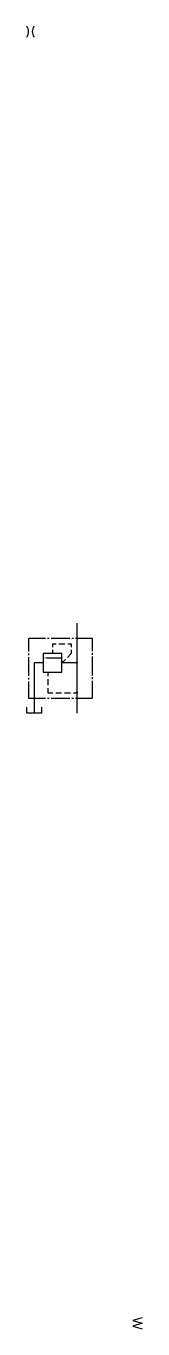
# Model space of a CAD drawing. Extents: x 246 to 717, y 238 to 934.
# Drawn here: x 246 to 307, y 238 to 934 of the extents above; entities outside this region: 1.
import ezdxf

# ---------------------------------------------------------------- set-up
doc = ezdxf.new("R2010")
doc.units = 0
doc.header["$LTSCALE"] = 5
doc.layers.add('11', color=1, linetype='CONTINUOUS')
doc.layers.add('12', color=2, linetype='CONTINUOUS')

# ---------------------------------------------------------------- blocks, each defined once
blk = doc.blocks.new('5236')
at = {"layer": '11', "color": 0}
for p, q in [((342.02, 47.87), (343.5, 42.87)), ((343.5, 42.87), (345, 47.86)), ((345, 47.86), (346.51, 42.87)), ((346.51, 42.87), (348.01, 47.87))]:
    blk.add_line(p, q, dxfattribs=at)
blk = doc.blocks.new('5237')
at = {"layer": '11', "color": 0}
for centre, start, end in [((345.2, 30.89), 233.1301, 306.8699), ((345.2, 18.93), 53.1301, 126.8699)]:
    blk.add_arc(centre, 5, start, end, dxfattribs=at)
blk = doc.blocks.new('5221')
at = {"layer": '11', "color": 0}
blk.add_line((318.28, 300.92), (315.62, 293.63), dxfattribs=at)
at = {"layer": '12', "color": 0}
blk.add_solid([(317.83, 301.09), (318.73, 300.76), (319.26, 303.63)], dxfattribs=at)

msp = doc.modelspace()

# ---------------------------------------------------------------- linework, layer by layer
at = {"layer": '11', "color": 0}
for p, q in [((272.45, 614.82), (272.45, 566.67)), ((264.45, 598.66), (254.45, 598.66)), ((254.45, 598.66), (254.45, 588.66)), ((264.45, 588.66), (264.45, 598.66)), ((249.55, 593.68), (249.55, 566.67)), ((254.45, 593.68), (249.55, 593.68)), ((256.98, 596.2), (264.45, 596.2)), ((272.45, 593.68), (264.45, 593.68)), ((254.45, 588.66), (264.45, 588.66)), ((245.57, 566.67), (245.57, 569.97)), ((253.49, 566.67), (245.57, 566.67)), ((253.49, 569.97), (253.49, 566.67))]:
    msp.add_line(p, q, dxfattribs=at)
at = {"layer": '11', "color": 0, "const_width": 0.625}
for points in [[(272.12, 593.68, 1), (272.74, 593.68, 1)], [(272.14, 577.65, 1), (272.76, 577.65, 1)]]:
    msp.add_lwpolyline(points, format="xyb", close=True, dxfattribs=at)
at = {"layer": '12', "color": 0}
for p, q in [((246.54, 606.8), (255.65, 606.8)), ((246.55, 606.47), (246.55, 599.61)), ((256.65, 606.8), (257.65, 606.8)), ((258.65, 606.8), (268.65, 606.8)), ((269.65, 606.8), (270.65, 606.8)), ((271.65, 606.8), (280.53, 606.8)), ((280.53, 606.79), (280.53, 599.92)), ((259.44, 603.71), (261.28, 603.71)), ((259.44, 603.71), (259.44, 602)), ((259.44, 600.46), (259.44, 598.66)), ((262.82, 603.71), (266.02, 603.71)), ((267.61, 603.71), (269.44, 603.71)), ((269.44, 603.71), (269.44, 602)), ((269.44, 600.46), (269.44, 598.56)), ((280.53, 598.92), (280.53, 597.92)), ((246.55, 598.61), (246.55, 597.61)), ((246.55, 596.61), (246.55, 586.61)), ((264.45, 593.57), (266.25, 595.37)), ((267.34, 596.46), (269.44, 598.56)), ((280.53, 596.92), (280.53, 586.92)), ((246.55, 585.61), (246.55, 584.61)), ((256.94, 588.66), (256.94, 586.44)), ((256.94, 584.9), (256.94, 581.7)), ((280.53, 585.92), (280.53, 584.92)), ((246.55, 583.61), (246.55, 574.68)), ((256.94, 580.08), (256.94, 577.61)), ((280.53, 583.92), (280.53, 574.65)), ((246.54, 574.68), (255.65, 574.68)), ((256.65, 574.68), (257.65, 574.68)), ((256.94, 577.65), (259.53, 577.65)), ((258.65, 574.68), (268.65, 574.68)), ((261.07, 577.65), (264.27, 577.65)), ((265.86, 577.65), (269.06, 577.65)), ((269.65, 574.68), (270.65, 574.68)), ((270.66, 577.65), (272.45, 577.65)), ((271.65, 574.68), (280.53, 574.68))]:
    msp.add_line(p, q, dxfattribs=at)
msp.add_solid([(256.98, 595.78), (256.98, 596.62), (254.46, 596.2)], dxfattribs=at)

# ---------------------------------------------------------------- block references
at = {"layer": '11', "color": 0}
for name, p, rotation in [('5237', (272.47, 585.62), 90), ('5221', (277.38, 588.25), 320), ('5236', (259.56, 585.73), 270)]:
    msp.add_blockref(name, p, dxfattribs=dict(at, rotation=rotation))

doc.saveas('drawing.dxf')
